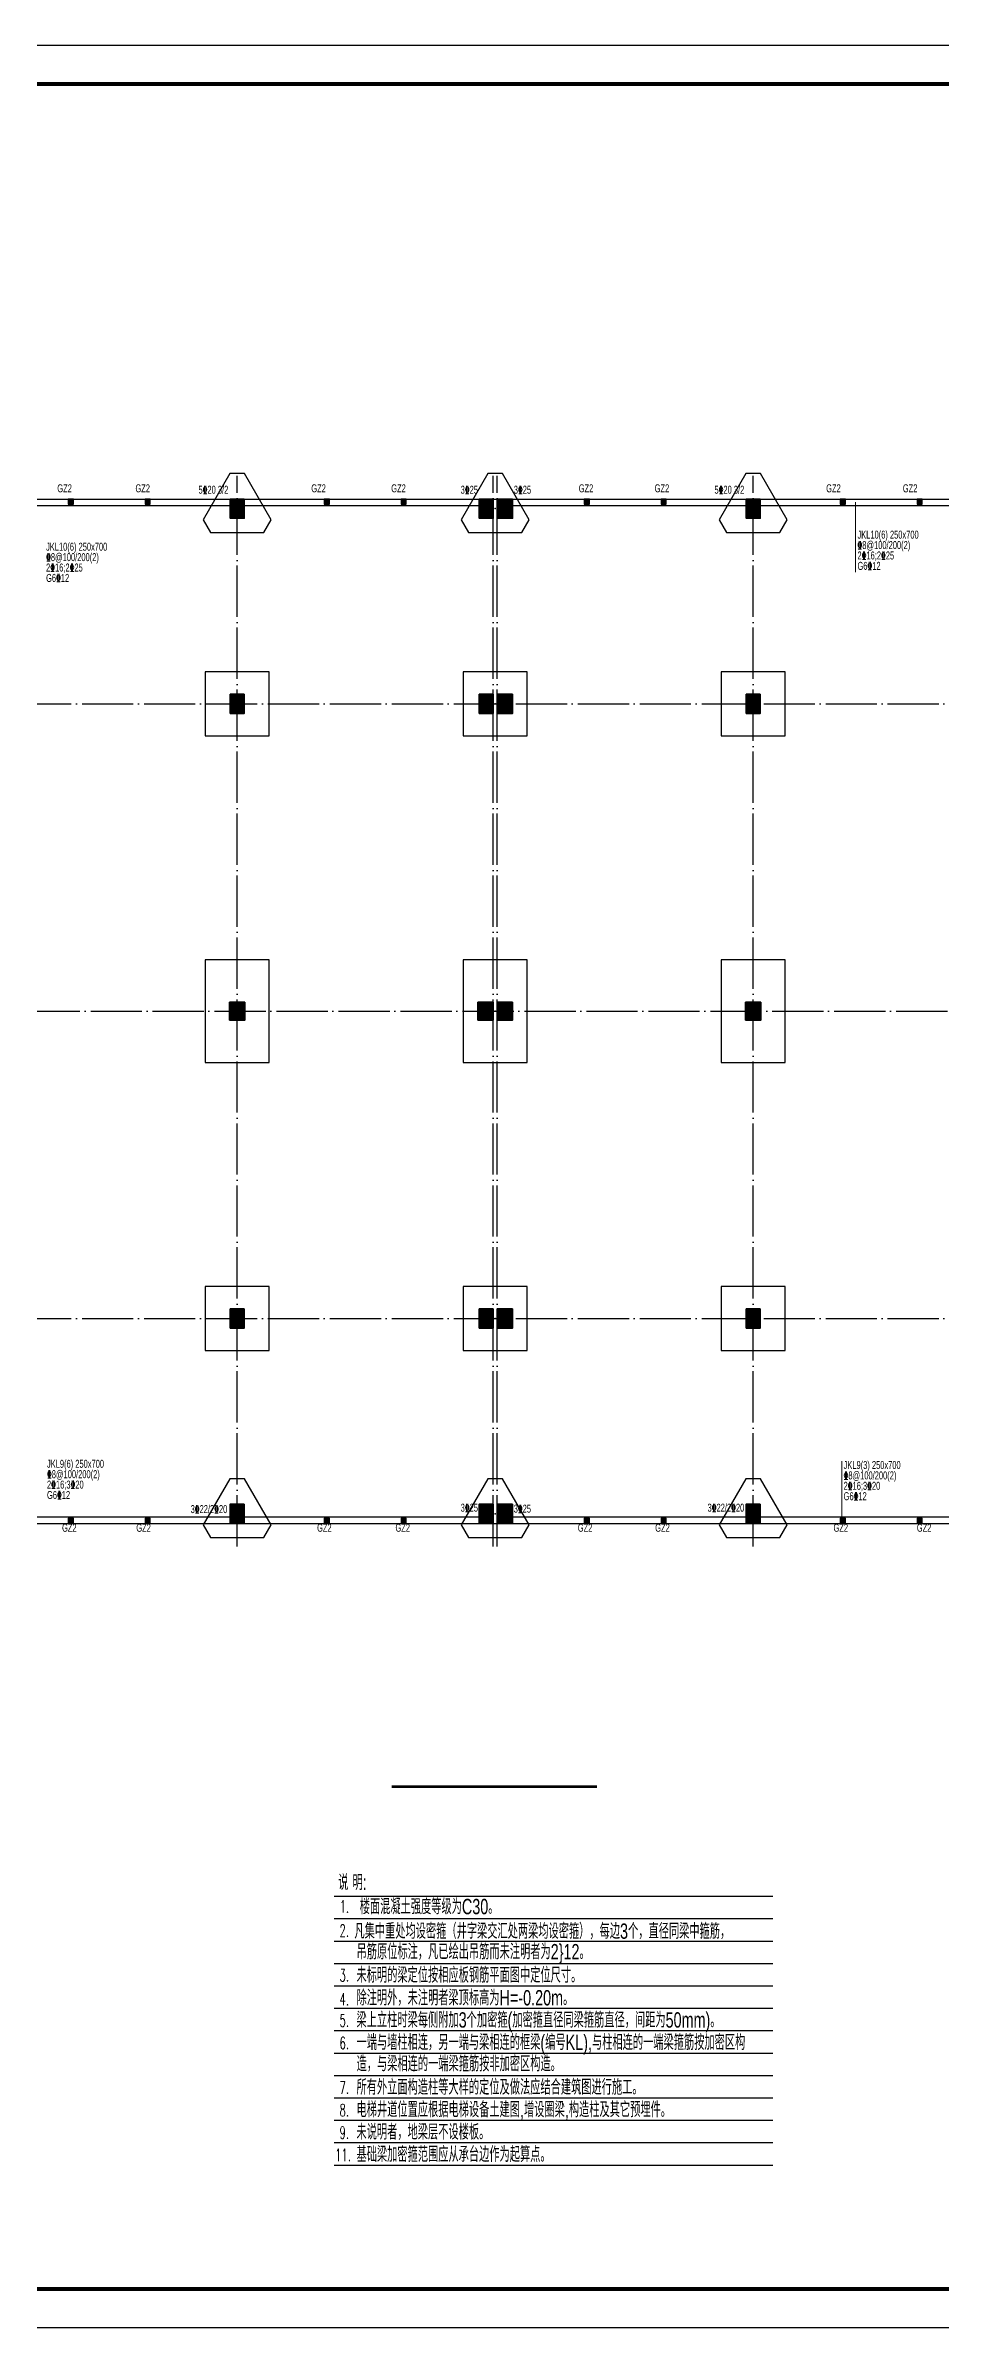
# Model space of a CAD drawing. Extents: x -695511 to 885008, y -751583 to -95266.
# Drawn here: x -193477 to -158535, y -429704 to -340605 of the extents above; entities that cross this region are included whole.
import ezdxf
from ezdxf.enums import TextEntityAlignment as Align

# ---------------------------------------------------------------- set-up
doc = ezdxf.new("R2010")
doc.units = 0
doc.header["$LTSCALE"] = 1000
doc.header["$MEASUREMENT"] = 0
doc.linetypes.add('DOTE', pattern=[2.42, 2, -0.2, 0.02, -0.2])
for name, color, linetype in [('3T_GLASS', 5, 'Continuous'), ('BASE', 2, 'Continuous'), ('DOTE', 1, 'Continuous'), ('GZ', 211, 'Continuous'), ('PUB_TITLE', 4, 'Continuous'), ('TEXT', 7, 'Continuous'), ('填充', 8, 'Continuous'), ('建-图名', 3, 'Continuous')]:
    doc.layers.add(name, color=color, linetype=linetype)
for name, color, linetype, lineweight in [('BEAM', 4, 'Continuous', 25), ('梁原位标注', 7, 'Continuous', 18), ('梁名称编号', 2, 'Continuous', 18), ('梁标注引线', 2, 'Continuous', 18), ('梁集中标注', 2, 'Continuous', 18), ('砼柱', 2, 'Continuous', 35)]:
    doc.layers.add(name, color=color, linetype=linetype, lineweight=lineweight)
doc.styles.add('D-7', font='romand', dxfattribs={"bigfont": 'HZTXT.SHX'})
doc.styles.add('GS_Rein', font='GS_TXT.shx', dxfattribs={"width": 0.7, "bigfont": 'GS_HZTXT.shx'})
doc.styles.add('样式 1', font='GS_TXT.shx', dxfattribs={"width": 0.7, "height": 375, "bigfont": 'yjkchn.shx'})

# ---------------------------------------------------------------- blocks, each defined once
blk = doc.blocks.new('zw')
at = {"layer": 'DOTE', "linetype": 'DOTE'}
for p, q in [((-140373, -1049032), (-140373, -1007232)), ((-130373, -1049032), (-130373, -1007232)), ((-130223, -1049032), (-130223, -1007232)), ((-120223, -1049032), (-120223, -1007232)), ((-187573, -1008132), (-73373, -1008132)), ((-187573, -1016132), (-73373, -1016132)), ((-172717, -1028132), (-73373, -1028132)), ((-187573, -1040132), (-73373, -1040132)), ((-187573, -1048132), (-73373, -1048132))]:
    blk.add_line(p, q, dxfattribs=at)
blk = doc.blocks.new('1fmb')
at = {"layer": 'BEAM'}
for p, q in [((-150123, -767894), (-140623, -767894)), ((-140123, -767894), (-130873, -767894)), ((-129723, -767894), (-120473, -767894)), ((-119973, -767894), (-110473, -767894)), ((-150123, -768144), (-140623, -768144)), ((-140123, -768144), (-130873, -768144)), ((-129723, -768144), (-120473, -768144)), ((-119973, -768144), (-110473, -768144)), ((-150123, -807644), (-140623, -807644)), ((-150123, -807894), (-140623, -807894)), ((-140123, -807644), (-130873, -807644)), ((-140123, -807894), (-130873, -807894)), ((-129723, -807644), (-120473, -807644)), ((-129723, -807894), (-120473, -807894)), ((-119973, -807644), (-110473, -807644)), ((-119973, -807894), (-110473, -807894))]:
    blk.add_line(p, q, dxfattribs=at)
blk = doc.blocks.new('1fcol')
at = {"layer": '填充'}
h = blk.add_hatch(color=256, dxfattribs=at)
h.dxf.hatch_style = 1
h.paths.add_polyline_path([(-169268, -863263), (-169818, -863263), (-169818, -864013), (-169268, -864013)])
h = blk.add_hatch(color=256, dxfattribs=at)
h.dxf.hatch_style = 1
h.paths.add_polyline_path([(-159543, -863263), (-160093, -863263), (-160093, -864013), (-159543, -864013)])
h = blk.add_hatch(color=256, dxfattribs=at)
h.dxf.hatch_style = 1
h.paths.add_polyline_path([(-158793, -863263), (-159393, -863263), (-159393, -864013), (-158793, -864013)])
h = blk.add_hatch(color=256, dxfattribs=at)
h.dxf.hatch_style = 1
h.paths.add_polyline_path([(-149118, -863263), (-149668, -863263), (-149668, -864013), (-149118, -864013)])
h = blk.add_hatch(color=256, dxfattribs=at)
h.dxf.hatch_style = 1
h.paths.add_polyline_path([(-169268, -870888), (-169818, -870888), (-169818, -871638), (-169268, -871638)])
h = blk.add_hatch(color=256, dxfattribs=at)
h.dxf.hatch_style = 1
h.paths.add_polyline_path([(-159543, -870888), (-160093, -870888), (-160093, -871638), (-159543, -871638)])
h = blk.add_hatch(color=256, dxfattribs=at)
h.dxf.hatch_style = 1
h.paths.add_polyline_path([(-158793, -870888), (-159393, -870888), (-159393, -871638), (-158793, -871638)])
h = blk.add_hatch(color=256, dxfattribs=at)
h.dxf.hatch_style = 1
h.paths.add_polyline_path([(-149118, -870888), (-149668, -870888), (-149668, -871638), (-149118, -871638)])
h = blk.add_hatch(color=256, dxfattribs=at)
h.dxf.hatch_style = 1
h.paths.add_polyline_path([(-169243, -882913), (-169843, -882913), (-169843, -883613), (-169243, -883613)])
h = blk.add_hatch(color=256, dxfattribs=at)
h.dxf.hatch_style = 1
h.paths.add_polyline_path([(-159543, -882913), (-160143, -882913), (-160143, -883613), (-159543, -883613)])
h = blk.add_hatch(color=256, dxfattribs=at)
h.dxf.hatch_style = 1
h.paths.add_polyline_path([(-158793, -882913), (-159393, -882913), (-159393, -883613), (-158793, -883613)])
h = blk.add_hatch(color=256, dxfattribs=at)
h.dxf.hatch_style = 1
h.paths.add_polyline_path([(-149093, -882913), (-149693, -882913), (-149693, -883613), (-149093, -883613)])
h = blk.add_hatch(color=256, dxfattribs=at)
h.dxf.hatch_style = 1
h.paths.add_polyline_path([(-169268, -894888), (-169818, -894888), (-169818, -895638), (-169268, -895638)])
h = blk.add_hatch(color=256, dxfattribs=at)
h.dxf.hatch_style = 1
h.paths.add_polyline_path([(-159543, -894888), (-160093, -894888), (-160093, -895638), (-159543, -895638)])
h = blk.add_hatch(color=256, dxfattribs=at)
h.dxf.hatch_style = 1
h.paths.add_polyline_path([(-158793, -894888), (-159393, -894888), (-159393, -895638), (-158793, -895638)])
h = blk.add_hatch(color=256, dxfattribs=at)
h.dxf.hatch_style = 1
h.paths.add_polyline_path([(-149118, -894888), (-149668, -894888), (-149668, -895638), (-149118, -895638)])
h = blk.add_hatch(color=256, dxfattribs=at)
h.dxf.hatch_style = 1
h.paths.add_polyline_path([(-169268, -902513), (-169818, -902513), (-169818, -903263), (-169268, -903263)])
h = blk.add_hatch(color=256, dxfattribs=at)
h.dxf.hatch_style = 1
h.paths.add_polyline_path([(-159543, -902513), (-160093, -902513), (-160093, -903263), (-159543, -903263)])
h = blk.add_hatch(color=256, dxfattribs=at)
h.dxf.hatch_style = 1
h.paths.add_polyline_path([(-158793, -902513), (-159393, -902513), (-159393, -903263), (-158793, -903263)])
h = blk.add_hatch(color=256, dxfattribs=at)
h.dxf.hatch_style = 1
h.paths.add_polyline_path([(-149118, -902513), (-149668, -902513), (-149668, -903263), (-149118, -903263)])
at = {"layer": '砼柱', "lineweight": 35}
for points in [[(-169268, -863263), (-169818, -863263), (-169818, -864013), (-169268, -864013)], [(-159543, -863263), (-160093, -863263), (-160093, -864013), (-159543, -864013)], [(-158793, -863263), (-159393, -863263), (-159393, -864013), (-158793, -864013)], [(-149118, -863263), (-149668, -863263), (-149668, -864013), (-149118, -864013)], [(-169268, -870888), (-169818, -870888), (-169818, -871638), (-169268, -871638)], [(-159543, -870888), (-160093, -870888), (-160093, -871638), (-159543, -871638)], [(-158793, -870888), (-159393, -870888), (-159393, -871638), (-158793, -871638)], [(-149118, -870888), (-149668, -870888), (-149668, -871638), (-149118, -871638)], [(-169243, -882913), (-169843, -882913), (-169843, -883613), (-169243, -883613)], [(-159543, -882913), (-160143, -882913), (-160143, -883613), (-159543, -883613)], [(-158793, -882913), (-159393, -882913), (-159393, -883613), (-158793, -883613)], [(-149093, -882913), (-149693, -882913), (-149693, -883613), (-149093, -883613)], [(-169268, -894888), (-169818, -894888), (-169818, -895638), (-169268, -895638)], [(-159543, -894888), (-160093, -894888), (-160093, -895638), (-159543, -895638)], [(-158793, -894888), (-159393, -894888), (-159393, -895638), (-158793, -895638)], [(-149118, -894888), (-149668, -894888), (-149668, -895638), (-149118, -895638)], [(-169268, -902513), (-169818, -902513), (-169818, -903263), (-169268, -903263)], [(-159543, -902513), (-160093, -902513), (-160093, -903263), (-159543, -903263)], [(-158793, -902513), (-159393, -902513), (-159393, -903263), (-158793, -903263)], [(-149118, -902513), (-149668, -902513), (-149668, -903263), (-149118, -903263)]]:
    blk.add_lwpolyline(points, close=True, dxfattribs=at)
blk = doc.blocks.new('1fgzz')
at = {"layer": 'GZ'}
h = blk.add_hatch(color=256, dxfattribs=at)
h.dxf.hatch_style = 1
h.paths.add_polyline_path([(-145682, -629901), (-145682, -629701), (-145882, -629701), (-145882, -629901)])
h = blk.add_hatch(color=256, dxfattribs=at)
h.dxf.hatch_style = 1
h.paths.add_polyline_path([(-142682, -629901), (-142682, -629701), (-142882, -629701), (-142882, -629901)])
h = blk.add_hatch(color=256, dxfattribs=at)
h.dxf.hatch_style = 1
h.paths.add_polyline_path([(-135682, -629901), (-135682, -629701), (-135882, -629701), (-135882, -629901)])
h = blk.add_hatch(color=256, dxfattribs=at)
h.dxf.hatch_style = 1
h.paths.add_polyline_path([(-132682, -629901), (-132682, -629701), (-132882, -629701), (-132882, -629901)])
h = blk.add_hatch(color=256, dxfattribs=at)
h.dxf.hatch_style = 1
h.paths.add_polyline_path([(-125532, -629901), (-125532, -629701), (-125732, -629701), (-125732, -629901)])
h = blk.add_hatch(color=256, dxfattribs=at)
h.dxf.hatch_style = 1
h.paths.add_polyline_path([(-122532, -629901), (-122532, -629701), (-122732, -629701), (-122732, -629901)])
h = blk.add_hatch(color=256, dxfattribs=at)
h.dxf.hatch_style = 1
h.paths.add_polyline_path([(-115532, -629901), (-115532, -629701), (-115732, -629701), (-115732, -629901)])
h = blk.add_hatch(color=256, dxfattribs=at)
h.dxf.hatch_style = 1
h.paths.add_polyline_path([(-112532, -629901), (-112532, -629701), (-112732, -629701), (-112732, -629901)])
h = blk.add_hatch(color=256, dxfattribs=at)
h.dxf.hatch_style = 1
h.paths.add_polyline_path([(-145682, -669701), (-145682, -669501), (-145882, -669501), (-145882, -669701)])
h = blk.add_hatch(color=256, dxfattribs=at)
h.dxf.hatch_style = 1
h.paths.add_polyline_path([(-142682, -669701), (-142682, -669501), (-142882, -669501), (-142882, -669701)])
h = blk.add_hatch(color=256, dxfattribs=at)
h.dxf.hatch_style = 1
h.paths.add_polyline_path([(-135682, -669701), (-135682, -669501), (-135882, -669501), (-135882, -669701)])
h = blk.add_hatch(color=256, dxfattribs=at)
h.dxf.hatch_style = 1
h.paths.add_polyline_path([(-132682, -669701), (-132682, -669501), (-132882, -669501), (-132882, -669701)])
h = blk.add_hatch(color=256, dxfattribs=at)
h.dxf.hatch_style = 1
h.paths.add_polyline_path([(-125532, -669701), (-125532, -669501), (-125732, -669501), (-125732, -669701)])
h = blk.add_hatch(color=256, dxfattribs=at)
h.dxf.hatch_style = 1
h.paths.add_polyline_path([(-122532, -669701), (-122532, -669501), (-122732, -669501), (-122732, -669701)])
h = blk.add_hatch(color=256, dxfattribs=at)
h.dxf.hatch_style = 1
h.paths.add_polyline_path([(-115532, -669701), (-115532, -669501), (-115732, -669501), (-115732, -669701)])
h = blk.add_hatch(color=256, dxfattribs=at)
h.dxf.hatch_style = 1
h.paths.add_polyline_path([(-112532, -669701), (-112532, -669501), (-112732, -669501), (-112732, -669701)])
for points in [[(-145682, -629901), (-145682, -629701), (-145882, -629701), (-145882, -629901), (-145682, -629901)], [(-142682, -629901), (-142682, -629701), (-142882, -629701), (-142882, -629901), (-142682, -629901)], [(-135682, -629901), (-135682, -629701), (-135882, -629701), (-135882, -629901), (-135682, -629901)], [(-132682, -629901), (-132682, -629701), (-132882, -629701), (-132882, -629901), (-132682, -629901)], [(-125532, -629901), (-125532, -629701), (-125732, -629701), (-125732, -629901), (-125532, -629901)], [(-122532, -629901), (-122532, -629701), (-122732, -629701), (-122732, -629901), (-122532, -629901)], [(-115532, -629901), (-115532, -629701), (-115732, -629701), (-115732, -629901), (-115532, -629901)], [(-112532, -629901), (-112532, -629701), (-112732, -629701), (-112732, -629901), (-112532, -629901)], [(-145682, -669701), (-145682, -669501), (-145882, -669501), (-145882, -669701), (-145682, -669701)], [(-142682, -669701), (-142682, -669501), (-142882, -669501), (-142882, -669701), (-142682, -669701)], [(-135682, -669701), (-135682, -669501), (-135882, -669501), (-135882, -669701), (-135682, -669701)], [(-132682, -669701), (-132682, -669501), (-132882, -669501), (-132882, -669701), (-132682, -669701)], [(-125532, -669701), (-125532, -669501), (-125732, -669501), (-125732, -669701), (-125532, -669701)], [(-122532, -669701), (-122532, -669501), (-122732, -669501), (-122732, -669701), (-122532, -669701)], [(-115532, -669701), (-115532, -669501), (-115732, -669501), (-115732, -669701), (-115532, -669701)], [(-112532, -669701), (-112532, -669501), (-112732, -669501), (-112732, -669701), (-112532, -669701)]]:
    blk.add_lwpolyline(points, dxfattribs=at)
blk = doc.blocks.new('ct1')
at = {"layer": 'BASE', "color": 9}
for points in [[(-493789, -664832), (-494827, -666631), (-494539, -667131), (-492461, -667131), (-492173, -666631), (-493211, -664832)], [(-483714, -664832), (-484752, -666631), (-484464, -667131), (-482386, -667131), (-482098, -666631), (-483136, -664832)], [(-473639, -664832), (-474677, -666631), (-474389, -667131), (-472311, -667131), (-472023, -666631), (-473061, -664832)], [(-492250, -675073), (-492250, -672573), (-494750, -672573), (-494750, -675073)], [(-482175, -675073), (-482175, -672573), (-484675, -672573), (-484675, -675073)], [(-472100, -675073), (-472100, -672573), (-474600, -672573), (-474600, -675073)], [(-494750, -687823), (-492250, -687823), (-492250, -683823), (-494750, -683823)], [(-484675, -687823), (-482175, -687823), (-482175, -683823), (-484675, -683823)], [(-474600, -687823), (-472100, -687823), (-472100, -683823), (-474600, -683823)], [(-492250, -699073), (-492250, -696573), (-494750, -696573), (-494750, -699073)], [(-482175, -699073), (-482175, -696573), (-484675, -696573), (-484675, -699073)], [(-472100, -699073), (-472100, -696573), (-474600, -696573), (-474600, -699073)], [(-493789, -704082), (-494827, -705881), (-494539, -706381), (-492461, -706381), (-492173, -705881), (-493211, -704082)], [(-483714, -704082), (-484752, -705881), (-484464, -706381), (-482386, -706381), (-482098, -705881), (-483136, -704082)], [(-473639, -704082), (-474677, -705881), (-474389, -706381), (-472311, -706381), (-472023, -705881), (-473061, -704082)]]:
    blk.add_lwpolyline(points, close=True, dxfattribs=at)
for p in [(-493500, -666198), (-483425, -666198), (-473350, -666198), (-493500, -673823), (-483425, -673823), (-473350, -673823), (-493500, -685823), (-493500, -685823), (-483425, -685823), (-483425, -685823), (-473350, -685823), (-473350, -685823), (-493500, -697823), (-483425, -697823), (-473350, -697823), (-493500, -705448), (-483425, -705448), (-473350, -705448)]:
    blk.add_point(p, dxfattribs=at)

msp = doc.modelspace()

# ---------------------------------------------------------------- linework, layer by layer
at = {"layer": 'PUB_TITLE'}
msp.add_lwpolyline([(-250451, -429704.5), (-92801, -429704.5), (-92801, -340604.5), (-250451, -340604.5)], close=True, dxfattribs=at)
at = {"layer": 'PUB_TITLE', "const_width": 150}
msp.add_lwpolyline([(-246701, -428204.5), (-94301, -428204.5), (-94301, -342104.5), (-246701, -342104.5)], close=True, dxfattribs=at)
at = {"layer": 'TEXT', "color": 2}
for points in [[(-182209.6, -412868.5), (-165075.1, -412868.5)], [(-182209.6, -413743.3), (-165075.1, -413743.3)], [(-182209.6, -414618.1), (-165075.1, -414618.1)], [(-182209.6, -415493), (-165075.1, -415493)], [(-182209.6, -416367.8), (-165075.1, -416367.8)], [(-182209.6, -417242.6), (-165075.1, -417242.6)], [(-182209.6, -418117.5), (-165075.1, -418117.5)], [(-182209.6, -418992.3), (-165075.1, -418992.3)], [(-182209.6, -418992.3), (-165075.1, -418992.3)], [(-182209.6, -419867.1), (-165075.1, -419867.1)], [(-182209.6, -420742), (-165075.1, -420742)], [(-182209.6, -421616.8), (-165075.1, -421616.8)], [(-182209.6, -422491.6), (-165075.1, -422491.6)], [(-182209.6, -423366.4), (-165075.1, -423366.4)]]:
    msp.add_lwpolyline(points, dxfattribs=at)
at = {"layer": '建-图名', "const_width": 105}
msp.add_lwpolyline([(-179960.5, -408589.9), (-171947.8, -408589.9)], dxfattribs=at)
at = {"layer": '梁标注引线', "color": 6, "lineweight": 18}
for p, q in [((-161847.2, -358433.8), (-161847.2, -361169.2)), ((-162389, -398183.8), (-162389, -395873.7))]:
    msp.add_line(p, q, dxfattribs=at)

# ---------------------------------------------------------------- block references
for name, p in [('zw', (-45620.4, 649822.7)), ('1fcol', (-16450.6, 504954))]:
    msp.add_blockref(name, p)
at = {"layer": '3T_GLASS'}
msp.add_blockref('1fmb', (-45620.4, 409584.7), dxfattribs=at)
at = {"layer": 'GZ'}
for name, p in [('ct1', (307506.8, 307514.2)), ('1fgzz', (-46711.7, 271391.8))]:
    msp.add_blockref(name, p, dxfattribs=at)

# ---------------------------------------------------------------- texts
at = {"style": 'GS_Rein', "width": 0.7}
for s, p in [('说 明:', (-182050, -412629, 720)), ('楼面混凝土强度等级为C30。', (-181210.8, -413572)), (' 凡集中重处均设密箍（井字梁交汇处两梁均设密箍），每边3个，直径同梁中箍筋，', (-181574, -414532.4, 720)), ('吊筋原位标注，凡已绘出吊筋而未注明者为2}12。', (-181333.8, -415334.9, 720)), ('未标明的梁定位按相应板钢筋平面图中定位尺寸。', (-181336.2, -416247.6, 720)), ('梁上立柱时梁每侧附加3个加密箍(加密箍直径同梁箍筋直径，间距为50mm)。', (-181336.2, -417999.6, 720)), ('一端与墙柱相连，另一端与梁相连的框梁(编号KL),与柱相连的一端梁箍筋按加密区构', (-181336.2, -418874.4, 720)), ('造，与梁相连的一端梁箍筋按非加密区构造。', (-181333.8, -419709.1, 720)), ('所有外立面构造柱等大样的定位及做法应结合建筑图进行施工。', (-181336.2, -420624.1, 720)), ('电梯井道位置应根据电梯设备土建图,增设圈梁,构造柱及其它预埋件。', (-181336.2, -421498.9, 720)), ('未说明者，地梁层不设楼板。', (-181336.2, -422373.7, 720)), ('基础梁加密箍范围应从承台边作为起算点。', (-181336.2, -423248.6, 720))]:
    msp.add_text(s, height=600, dxfattribs=at).set_placement(p)
at = {"color": 2, "style": 'GS_Rein', "width": 0.7}
msp.add_text('除注明外，未注明者梁顶标高为H=-0.20m。', height=600, dxfattribs=at).set_placement((-181336.2, -417133.4, 720))
at = {"layer": 'GZ', "style": '样式 1', "width": 0.7}
for p in [(-193021.1, -358141.1), (-189970.1, -358141.1), (-183102.1, -358141.1), (-179980.6, -358141.1), (-172658.1, -358141.1), (-169692.6, -358141.1), (-162994.6, -358141.1), (-160000.6, -358141.1), (-192835.7, -398730.1), (-189935.7, -398730.1), (-182876.2, -398730.1), (-179816.2, -398730.1), (-172694.7, -398730.1), (-169670.7, -398730.1), (-162708.7, -398730.1), (-159453.7, -398730.1)]:
    msp.add_text('GZ2', height=312.5, dxfattribs=at).set_placement(p, align=Align.BOTTOM_LEFT)
at = {"layer": 'TEXT', "style": 'D-7', "width": 0.6}
for s, p in [('1.', (-181992.6, -413508.8, 720)), ('2.', (-181999.3, -414452, 720)), ('3.', (-181999.3, -416200.7, 720)), ('4.', (-181999.3, -417128.9, 720)), ('5.', (-181999.3, -417963.3, 720)), ('6.', (-181999.3, -418838.1, 720)), ('7.', (-181999.3, -420587.7, 720)), ('8.', (-181999.3, -421462.6, 720)), ('9.', (-181999.3, -422337.4, 720)), ('11.', (-182171.3, -423212.2, 720))]:
    msp.add_text(s, height=480, dxfattribs=at).set_placement(p)
at = {"layer": '梁原位标注', "style": '样式 1', "width": 0.7}
for s, p in [('5%%13220 3/2', (-186343.3, -358196.3)), ('3%%13225', (-176593.3, -358196.3)), ('5%%13220 3/2', (-166193.3, -358196.3)), ('3%%13222/2%%13220', (-186382.2, -398001.4)), ('3%%13225', (-176593.3, -397946.3)), ('3%%13225', (-174521.3, -397985.8)), ('3%%13222/2%%13220', (-166193.3, -397946.3))]:
    msp.add_text(s, height=312.5, dxfattribs=at).set_placement(p, align=Align.BOTTOM_RIGHT)
msp.add_text('3%%13225', height=312.5, dxfattribs=at).set_placement((-175193.3, -358196.3), align=Align.BOTTOM_LEFT)
at = {"layer": '梁名称编号', "color": 6, "style": '样式 1', "width": 0.7}
for p in [(-161772.2, -359950.4), (-193459.2, -360421.4)]:
    msp.add_text('JKL10(6) 250x700', height=312.5, dxfattribs=at).set_placement(p, align=Align.BOTTOM_LEFT)
for s, p in [('JKL9(6) 250x700', (-193424, -395826.2)), ('JKL9(3) 250x700', (-162314, -395873.7))]:
    msp.add_text(s, height=312.5, dxfattribs=at).set_placement(p, align=Align.TOP_LEFT)
at = {"layer": '梁集中标注', "color": 6, "style": '样式 1', "width": 0.7}
for s, p in [('%%1328@100/200(2)', (-161772.2, -360356.7)), ('2%%13216;2%%13225', (-193459.2, -361233.9)), ('%%1328@100/200(2)', (-193459.2, -360827.7)), ('2%%13216;2%%13225', (-161772.2, -360762.9)), ('G6%%13212', (-161772.2, -361169.2)), ('G6%%13212', (-193459.2, -361640.2))]:
    msp.add_text(s, height=312.5, dxfattribs=at).set_placement(p, align=Align.BOTTOM_LEFT)
for s, p in [('%%1328@100/200(2)', (-193424, -396232.5)), ('%%1328@100/200(2)', (-162314, -396280)), ('2%%13216;3%%13220', (-193424, -396638.7)), ('G6%%13212', (-193424, -397045)), ('2%%13216;3%%13220', (-162314, -396686.2)), ('G6%%13212', (-162314, -397092.5))]:
    msp.add_text(s, height=312.5, dxfattribs=at).set_placement(p, align=Align.TOP_LEFT)

doc.saveas('drawing.dxf')
